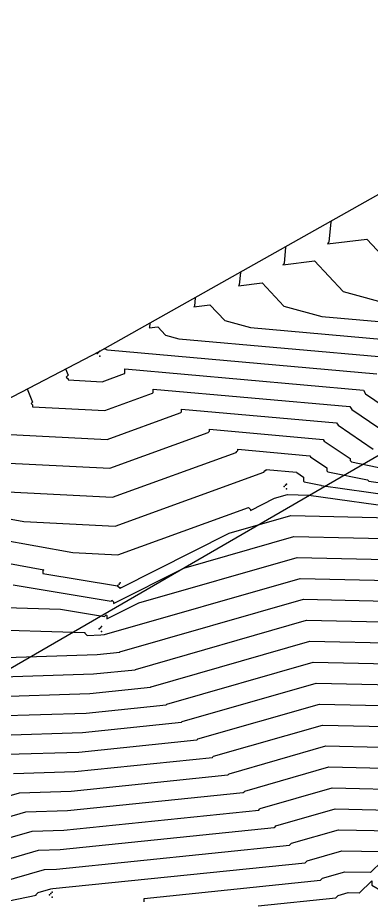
# Model space of a CAD drawing. Header units: metres. Extents: x 419582 to 423558, y 4805372 to 4807539.
# Drawn here: x 421409.6 to 421438.6, y 4806188.4 to 4806260.6 of the extents above; entities that cross this region are included whole.
import ezdxf

# ---------------------------------------------------------------- set-up
doc = ezdxf.new("R2010")
doc.units = ezdxf.units.M
for name, color, linetype in [('C-TINN', 4, 'Continuous'), ('C-TINN-BNDY', 110, 'Continuous'), ('C-TOPO-MAJR', 9, 'Continuous'), ('C-TOPO-MINR', 8, 'Continuous')]:
    doc.layers.add(name, color=color, linetype=linetype)

msp = doc.modelspace()

# ---------------------------------------------------------------- linework, layer by layer
at = {"color": 31, "lineweight": 30, "true_color": 0xffbd7a, "elevation": 1718.013}
msp.add_lwpolyline([(423449.834, 4807399.592), (423130.593, 4807500.114), (421950.92, 4806612.998), (421795.045, 4806430.988), (421305.015, 4806147.038), (421305.015, 4806147.038), (420630.083, 4805770.97), (419765.157, 4805549.54), (419617.356, 4805580.088)], dxfattribs=at)
at = {"layer": 'C-TINN', "color": 4, "linetype": 'Continuous', "lineweight": -3}
for p in [(421416.14, 4806233.09, 1727.11), (421416.24, 4806233.19, 1727.11), (421416.34, 4806233.29, 1727.11), (421416.34, 4806232.89, 1727.11), (421431.44, 4806222.22, 1733.73), (421431.54, 4806222.32, 1733.73), (421431.64, 4806222.42, 1733.73), (421431.64, 4806222.02, 1733.73), (421417.82, 4806214.13, 1734.97), (421417.92, 4806214.23, 1734.97), (421418.02, 4806214.33, 1734.97), (421418.02, 4806213.93, 1734.97), (421416.29, 4806210.56, 1737.82), (421416.39, 4806210.66, 1737.82), (421416.49, 4806210.76, 1737.82), (421416.49, 4806210.36, 1737.82), (421412.24, 4806188.82, 1751.19), (421412.34, 4806188.92, 1751.19), (421412.44, 4806189.02, 1751.19), (421412.44, 4806188.62, 1751.19)]:
    msp.add_point(p, dxfattribs=at)
at = {"layer": 'C-TINN-BNDY', "color": 110, "linetype": 'Continuous', "lineweight": -3, "flags": 128}
msp.add_lwpolyline([(421193.45, 4806114.76), (421316.74, 4806181.07), (421324.23, 4806185.31), (421416.34, 4806233.29), (421455.96, 4806255.55), (421534.88, 4806300.35), (421936.98, 4806642.67), (421937.08, 4806642.77), (421937.18, 4806642.87), (421963.15, 4806666.69), (422251.15, 4806867.33), (422367.39, 4806957.21), (422449.57, 4807014.1), (422473.63, 4807031.8), (422600.66, 4807130.15), (422687.35, 4807196.06), (422733.46, 4807229.97)], dxfattribs=at)
at = {"layer": 'C-TOPO-MAJR', "color": 9, "linetype": 'Continuous', "lineweight": -3, "flags": 128}
for points, elevation in [([(421424.19, 4806237.7), (421424.17, 4806237.68), (421424.15, 4806237.661), (421424.088, 4806236.967), (421424.064, 4806236.942), (421424.039, 4806236.918), (421425.362, 4806237.075), (421426.571, 4806235.793), (421428.671, 4806235.218), (421441.207, 4806234.098)], 1725), ([(421407.932, 4806226.52), (421416.958, 4806226.066), (421422.932, 4806228.232), (421422.976, 4806228.276), (421423.019, 4806228.319), (421423.019, 4806228.545), (421435.728, 4806227.41), (421435.845, 4806227.224), (421438.732, 4806225.274)], 1730), ([(421406.713, 4806206.589), (421415.83, 4806206.88), (421419.245, 4806207.231), (421419.258, 4806207.245), (421419.272, 4806207.259), (421433.275, 4806211.274), (421449.217, 4806210.915), (421449.379, 4806210.753), (421449.584, 4806210.952), (421449.584, 4806210.881), (421456.021, 4806207.154), (421455.969, 4806206.391), (421458.642, 4806206.843), (421462.187, 4806209.149), (421467.787, 4806209.74), (421489.569, 4806219.133), (421493.427, 4806221.35)], 1740), ([(421405.506, 4806216.547), (421411.77, 4806215.41), (421411.72, 4806215.36), (421411.67, 4806215.31), (421411.67, 4806215.11), (421417.804, 4806214.092), (421417.805, 4806214.093), (421417.806, 4806214.095), (421418.004, 4806213.897), (421418.004, 4806213.892), (421426.936, 4806218.399), (421431.971, 4806219.843), (421440.159, 4806219.659)], 1735), ([(421409.272, 4806198.739), (421414.315, 4806198.9), (421425.563, 4806200.055), (421425.608, 4806200.1), (421425.653, 4806200.145), (421434.578, 4806202.705), (421444.74, 4806202.476), (421444.844, 4806202.373), (421445.366, 4806202.88), (421445.366, 4806202.699), (421449.648, 4806200.22), (421449.577, 4806199.176), (421453.236, 4806199.795), (421455.984, 4806201.582), (421460.324, 4806202.039), (421477.204, 4806209.319), (421480.194, 4806211.037)], 1745), ([(421405.835, 4806189.166), (421411.831, 4806190.888), (421412.8, 4806190.919), (421431.881, 4806192.879), (421431.957, 4806192.956), (421432.033, 4806193.032), (421435.882, 4806194.136), (421440.263, 4806194.037), (421440.308, 4806193.992), (421441.149, 4806194.809), (421441.149, 4806194.517), (421443.274, 4806193.287), (421443.185, 4806191.961), (421447.831, 4806192.746), (421449.781, 4806194.014), (421452.86, 4806194.339), (421464.839, 4806199.505), (421466.961, 4806200.724)], 1750)]:
    msp.add_lwpolyline(points, dxfattribs=dict(at, elevation=elevation))
at = {"layer": 'C-TOPO-MINR', "color": 8, "linetype": 'Continuous', "lineweight": -3, "flags": 128}
for points, elevation in [([(421435.35, 4806243.971), (421435.302, 4806243.923), (421435.254, 4806243.875), (421435.104, 4806242.194), (421435.045, 4806242.135), (421434.986, 4806242.076), (421438.189, 4806242.457), (421441.118, 4806239.352)], 1722), ([(421431.63, 4806241.88), (421431.591, 4806241.842), (421431.553, 4806241.803), (421431.432, 4806240.452), (421431.385, 4806240.404), (421431.337, 4806240.357), (421433.913, 4806240.663), (421436.269, 4806238.165), (421440.36, 4806237.045)], 1723), ([(421427.91, 4806239.79), (421427.881, 4806239.761), (421427.851, 4806239.732), (421427.76, 4806238.709), (421427.724, 4806238.673), (421427.688, 4806238.637), (421429.638, 4806238.869), (421431.42, 4806236.979), (421434.515, 4806236.132), (421442.303, 4806235.436)], 1724), ([(421420.469, 4806235.61), (421420.459, 4806235.6), (421420.449, 4806235.589), (421420.416, 4806235.224), (421420.403, 4806235.211), (421420.39, 4806235.199), (421421.086, 4806235.281), (421421.722, 4806234.607), (421422.827, 4806234.304), (421440.111, 4806232.761)], 1726), ([(421416.749, 4806233.52), (421416.748, 4806233.519), (421416.747, 4806233.518), (421416.744, 4806233.482), (421416.743, 4806233.48), (421416.741, 4806233.479), (421416.81, 4806233.487), (421416.873, 4806233.42), (421416.983, 4806233.391), (421439.015, 4806231.423)], 1727), ([(421413.539, 4806231.831), (421413.751, 4806231.328), (421413.671, 4806231.249), (421413.592, 4806231.17), (421413.751, 4806231.011), (421413.751, 4806230.928), (421416.53, 4806230.788), (421418.37, 4806231.456), (421418.384, 4806231.469), (421418.397, 4806231.482), (421418.397, 4806231.829), (421437.919, 4806230.085), (421438.1, 4806229.8), (421441.237, 4806227.682)], 1728), ([(421405.029, 4806218.459), (421414.135, 4806216.806), (421417.813, 4806216.62), (421428.518, 4806220.502), (421428.674, 4806220.346), (421428.674, 4806220.258), (421430.64, 4806221.25), (421431.71, 4806221.557), (421433.451, 4806221.518), (421449.102, 4806219.314), (421449.16, 4806219.371), (421449.217, 4806219.428), (421453.144, 4806219.703), (421453.23, 4806219.617), (421457.898, 4806223.212), (421457.898, 4806223.196), (421459.531, 4806221.635), (421457.952, 4806218.785), (421463.669, 4806215.474), (421463.64, 4806215.049), (421465.129, 4806215.301), (421469.631, 4806218.229), (421476.743, 4806218.98), (421504.406, 4806230.91)], 1734), ([(421410.392, 4806230.192), (421410.841, 4806229.124), (421410.785, 4806229.068), (421410.729, 4806229.012), (421410.841, 4806228.9), (421410.841, 4806228.724), (421416.744, 4806228.427), (421420.651, 4806229.844), (421420.68, 4806229.872), (421420.708, 4806229.901), (421420.708, 4806230.187), (421436.823, 4806228.747), (421436.972, 4806228.512), (421440.634, 4806226.039)], 1729), ([(421409.264, 4806214.167), (421417.267, 4806212.84), (421417.303, 4806212.876), (421417.339, 4806212.912), (421417.467, 4806212.784), (421417.467, 4806212.64), (421423.232, 4806215.549), (421432.232, 4806218.13), (421446.868, 4806217.8), (421451.259, 4806217.182), (421451.347, 4806217.27), (421451.435, 4806217.358), (421452.537, 4806217.435), (421452.561, 4806217.411), (421453.871, 4806218.419), (421453.871, 4806218.127), (421454.329, 4806217.689), (421453.886, 4806216.889), (421461.12, 4806212.701), (421461.083, 4806212.163), (421462.966, 4806212.482), (421467.15, 4806215.203), (421473.758, 4806215.9), (421499.46, 4806226.984)], 1736), ([(421405.022, 4806224.316), (421417.171, 4806223.704), (421425.213, 4806226.62), (421425.272, 4806226.679), (421425.33, 4806226.738), (421425.33, 4806226.903), (421434.632, 4806226.072), (421434.718, 4806225.936), (421436.831, 4806224.509), (421436.831, 4806224.338), (421436.945, 4806224.223), (421442.087, 4806223.18)], 1731), ([(421405.912, 4806212.405), (421413.125, 4806212.185), (421416.73, 4806211.587), (421416.801, 4806211.658), (421416.873, 4806211.73), (421416.93, 4806211.672), (421416.93, 4806211.387), (421419.527, 4806212.698), (421432.493, 4806216.416), (421451.903, 4806215.979), (421452.1, 4806215.781), (421452.114, 4806215.795), (421452.114, 4806215.79), (421459.845, 4806211.314), (421459.805, 4806210.72), (421461.885, 4806211.072), (421465.909, 4806213.689), (421472.265, 4806214.36), (421496.987, 4806225.021)], 1737), ([(421406.111, 4806210.535), (421415.124, 4806210.26), (421415.124, 4806210.213), (421415.301, 4806210.036), (421416.435, 4806210.073), (421416.717, 4806210.102), (421416.719, 4806210.103), (421416.72, 4806210.104), (421432.753, 4806214.702), (421451.008, 4806214.291), (421451.193, 4806214.105), (421451.271, 4806214.181), (421451.271, 4806214.154), (421458.57, 4806209.927), (421458.526, 4806209.277), (421460.804, 4806209.662), (421464.668, 4806212.176), (421470.772, 4806212.82), (421494.514, 4806223.059), (421498.72, 4806225.475)], 1738), ([(421406.123, 4806221.91), (421417.385, 4806221.343), (421427.494, 4806225.008), (421427.568, 4806225.082), (421427.642, 4806225.156), (421427.642, 4806225.261), (421433.536, 4806224.734), (421433.59, 4806224.648), (421434.93, 4806223.744), (421434.93, 4806223.489), (421435.002, 4806223.416), (421438.26, 4806222.755), (421438.36, 4806222.655), (421446.946, 4806221.446)], 1732), ([(421404.553, 4806220.37), (421410.129, 4806219.358), (421417.599, 4806218.982), (421429.775, 4806223.397), (421429.864, 4806223.486), (421429.953, 4806223.575), (421429.953, 4806223.619), (421432.44, 4806223.397), (421432.463, 4806223.36), (421433.028, 4806222.979), (421433.028, 4806222.64), (421433.059, 4806222.609), (421434.433, 4806222.33), (421434.476, 4806222.288), (421448.024, 4806220.38)], 1733), ([(421408.693, 4806208.239), (421416.133, 4806208.477), (421417.981, 4806208.666), (421417.988, 4806208.674), (421417.996, 4806208.681), (421433.014, 4806212.988), (421450.112, 4806212.603), (421450.286, 4806212.429), (421450.427, 4806212.566), (421450.427, 4806212.517), (421457.296, 4806208.54), (421457.248, 4806207.834), (421459.723, 4806208.253), (421463.428, 4806210.662), (421469.28, 4806211.28), (421492.042, 4806221.096), (421496.073, 4806223.412)], 1739), ([(421407.225, 4806205.019), (421415.527, 4806205.284), (421420.508, 4806205.796), (421420.528, 4806205.816), (421420.548, 4806205.836), (421433.535, 4806209.56), (421448.322, 4806209.227), (421448.472, 4806209.077), (421448.74, 4806209.338), (421448.74, 4806209.245), (421454.746, 4806205.767), (421454.691, 4806204.948), (421457.561, 4806205.433), (421460.946, 4806207.635), (421466.294, 4806208.2), (421487.096, 4806217.17), (421490.78, 4806219.287)], 1741), ([(421407.736, 4806203.449), (421415.224, 4806203.688), (421421.772, 4806204.361), (421421.798, 4806204.387), (421421.824, 4806204.413), (421433.796, 4806207.846), (421447.426, 4806207.54), (421447.565, 4806207.401), (421447.897, 4806207.723), (421447.897, 4806207.608), (421453.472, 4806204.38), (421453.412, 4806203.505), (421456.48, 4806204.024), (421459.706, 4806206.122), (421464.802, 4806206.659), (421484.623, 4806215.207), (421488.133, 4806217.225)], 1742), ([(421408.248, 4806201.879), (421414.921, 4806202.092), (421423.036, 4806202.926), (421423.068, 4806202.958), (421423.1, 4806202.991), (421434.057, 4806206.133), (421446.531, 4806205.852), (421446.658, 4806205.725), (421447.053, 4806206.109), (421447.053, 4806205.972), (421452.197, 4806202.994), (421452.134, 4806202.062), (421455.399, 4806202.614), (421458.465, 4806204.608), (421463.309, 4806205.119), (421482.15, 4806213.245), (421485.487, 4806215.162)], 1743), ([(421408.76, 4806200.309), (421414.618, 4806200.496), (421424.299, 4806201.491), (421424.338, 4806201.529), (421424.377, 4806201.568), (421434.318, 4806204.419), (421445.636, 4806204.164), (421445.751, 4806204.049), (421446.21, 4806204.495), (421446.21, 4806204.335), (421450.922, 4806201.607), (421450.856, 4806200.619), (421454.318, 4806201.204), (421457.225, 4806203.095), (421461.816, 4806203.579), (421479.677, 4806211.282), (421482.84, 4806213.1)], 1744), ([(421406.039, 4806196.093), (421409.784, 4806197.169), (421414.012, 4806197.304), (421426.826, 4806198.62), (421426.878, 4806198.671), (421426.929, 4806198.723), (421434.839, 4806200.991), (421443.845, 4806200.788), (421443.936, 4806200.697), (421444.523, 4806201.266), (421444.523, 4806201.063), (421448.373, 4806198.833), (421448.299, 4806197.733), (421452.155, 4806198.385), (421454.743, 4806200.068), (421458.831, 4806200.499), (421474.731, 4806207.356), (421477.547, 4806208.975)], 1746), ([(421405.988, 4806194.361), (421410.295, 4806195.599), (421413.709, 4806195.708), (421428.09, 4806197.185), (421428.148, 4806197.242), (421428.205, 4806197.3), (421435.1, 4806199.277), (421442.949, 4806199.1), (421443.029, 4806199.021), (421443.679, 4806199.652), (421443.679, 4806199.426), (421447.098, 4806197.447), (421447.02, 4806196.29), (421451.074, 4806196.975), (421453.503, 4806198.555), (421457.338, 4806198.959), (421472.258, 4806205.394), (421474.901, 4806206.912)], 1747), ([(421405.937, 4806192.63), (421410.807, 4806194.029), (421413.406, 4806194.112), (421429.354, 4806195.75), (421429.417, 4806195.814), (421429.481, 4806195.877), (421435.36, 4806197.563), (421442.054, 4806197.413), (421442.122, 4806197.344), (421442.836, 4806198.037), (421442.836, 4806197.79), (421445.823, 4806196.06), (421445.742, 4806194.847), (421449.993, 4806195.566), (421452.262, 4806197.041), (421455.846, 4806197.419), (421469.785, 4806203.431), (421472.254, 4806204.849)], 1748), ([(421405.886, 4806190.898), (421411.319, 4806192.459), (421413.103, 4806192.515), (421430.617, 4806194.315), (421430.687, 4806194.385), (421430.757, 4806194.455), (421435.621, 4806195.849), (421441.159, 4806195.725), (421441.215, 4806195.668), (421441.992, 4806196.423), (421441.992, 4806196.154), (421444.549, 4806194.673), (421444.463, 4806193.404), (421448.912, 4806194.156), (421451.021, 4806195.528), (421454.353, 4806195.879), (421467.312, 4806201.468), (421469.608, 4806202.787)], 1749), ([(421408.094, 4806188.166), (421411.133, 4806188.784), (421411.133, 4806188.853), (421411.216, 4806188.936), (421411.298, 4806189.018), (421412.343, 4806189.318), (421412.498, 4806189.323), (421433.145, 4806191.444), (421433.227, 4806191.527), (421433.31, 4806191.609), (421436.143, 4806192.422), (421439.368, 4806192.349), (421439.401, 4806192.316), (421440.305, 4806193.194), (421440.305, 4806192.881), (421441.999, 4806191.9), (421441.906, 4806190.518), (421446.75, 4806191.337), (421448.54, 4806192.501), (421451.368, 4806192.799), (421462.366, 4806197.542), (421464.314, 4806198.662)], 1751), ([(421419.989, 4806188.252), (421419.989, 4806188.528), (421434.408, 4806190.009), (421434.497, 4806190.098), (421434.586, 4806190.187), (421436.403, 4806190.708), (421438.473, 4806190.661), (421438.494, 4806190.64), (421439.462, 4806191.58), (421439.462, 4806191.245), (421440.725, 4806190.513), (421440.628, 4806189.075), (421445.669, 4806189.927), (421447.299, 4806190.987), (421449.875, 4806191.259), (421459.893, 4806195.58), (421461.668, 4806196.599)], 1752), ([(421429.308, 4806187.92), (421435.672, 4806188.574), (421435.767, 4806188.669), (421435.862, 4806188.764), (421436.664, 4806188.994), (421437.577, 4806188.973), (421437.587, 4806188.964), (421438.618, 4806189.966), (421438.618, 4806189.608), (421439.45, 4806189.126), (421439.349, 4806187.632), (421444.588, 4806188.517), (421446.059, 4806189.474), (421448.382, 4806189.719), (421457.42, 4806193.617), (421459.021, 4806194.537)], 1753)]:
    msp.add_lwpolyline(points, dxfattribs=dict(at, elevation=elevation))

doc.saveas('drawing.dxf')
